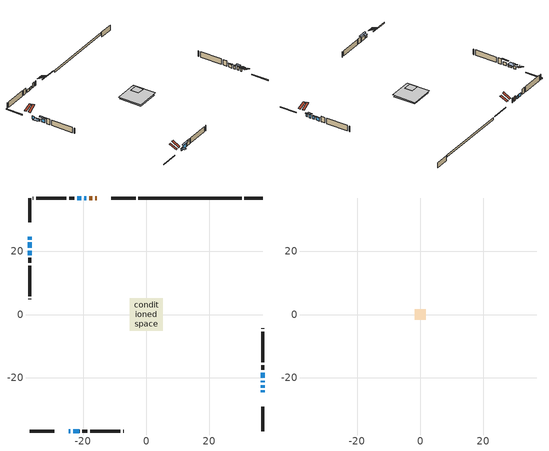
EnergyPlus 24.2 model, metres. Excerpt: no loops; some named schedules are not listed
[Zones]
conditioned space
 floor adiabatic (Floor3 construction): -4.83,-4.83 -4.83,4.83 4.83,4.83 4.83,-4.83 z0.81
 floor adiabatic (AdiabaticFloorConstruction): -5.19,-5.19 -5.19,5.19 5.19,5.19 5.19,-5.19 z0.81
 floor foundation (Slab1 construction): -1.35,-1.35 -1.35,1.35 1.35,1.35 1.35,-1.35 z-1.48
 floor foundation (Slab2 construction): -4.83,-4.83 -4.83,4.83 4.83,4.83 4.83,-4.83 z-0.11
 floor foundation (Slab3 construction): -1.8,-1.8 -1.8,1.8 1.8,1.8 1.8,-1.8 z0
 wall outside (RimJoist1 construction): -3.39,36.87 -11.08,36.87 / -36.87,-36.87 -29.18,-36.87 / -36.87,36.87 -36.87,29.18 / 36.87,-36.87 36.87,-29.18 z0.81:1.11
 wall outside (AdiabaticWallConstruction 1): -15.69,36.87 -16.2,36.87 / -17.13,36.87 -17.99,36.87 z0.81:2.84
 wall outside (AdiabaticWallConstruction): 36.87,-24.57 36.87,-24.04 z0.81:2.01; -36.87,24.57 -36.87,23.73 / -18.92,36.87 -19.64,36.87 / -20.56,36.87 -21.91,36.87 z0.81:2.03; 36.87,-23.11 36.87,-22.45 / -23.11,-36.87 -21.13,-36.87 / -36.87,20.15 -36.87,18.82 z0.81:2.36; 36.87,-21.52 36.87,-20.99 z0.81:2.16; 36.87,-20.06 36.87,-18.43 z0.81:2.18; -24.57,-36.87 -24.04,-36.87 z0.81:1.67; -36.87,22.8 -36.87,21.07 z0.81:1.47
 wall outside (Wall1 construction): -22.84,36.87 -24.35,36.87 / -20.2,-36.87 -18.69,-36.87 / -36.87,17.9 -36.87,16.39 / 36.87,-17.5 36.87,-16 z0.81:3.25
 wall outside (Wall2 construction): -25.28,36.87 -34.88,36.87 / -17.76,-36.87 -8.15,-36.87 / -36.87,15.46 -36.87,5.85 / 36.87,-15.07 36.87,-5.46 z0.81:3.25
 wall outside (Wall3 construction): -35.81,36.87 -35.94,36.87 / -7.22,-36.87 -7.09,-36.87 / -36.87,4.92 -36.87,4.79 / 36.87,-4.53 36.87,-4.4 z0.81:3.25
 wall foundation (FoundationWall1 construction): 36.87,36.87 31.08,36.87 z-1.48:0.81
 wall foundation (FoundationWall2 construction): 30.15,36.87 -2.46,36.87 z-0.11:0.8
 window (WindowConstruction 8): 36.87,-24.57 36.87,-24.04 z0.81:2
 window (WindowConstruction 4): -36.87,24.57 -36.87,23.73 z0.81:2.03
 window (WindowConstruction 5): -18.92,36.87 -19.63,36.87 z0.81:2.03
 window (WindowConstruction 6): -20.56,36.87 -21.91,36.87 z0.81:2.03
 window (WindowConstruction 7): 36.87,-23.11 36.87,-22.45 z0.81:2.36
 window (WindowConstruction): 36.87,-21.52 36.87,-20.99 z0.81:2.16
 window (WindowConstruction 1): 36.87,-20.06 36.87,-18.43 z0.81:2.18
 window (WindowConstruction 9): -24.57,-36.87 -24.04,-36.87 z0.81:1.67
 window (WindowConstruction 10): -36.87,22.8 -36.87,21.08 z0.81:1.47
 window (WindowConstruction 2): -23.11,-36.87 -21.13,-36.87 z0.81:2.36
 window (WindowConstruction 3): -36.87,20.15 -36.87,18.82 z0.81:2.36
 door (Door): -15.69,36.87 -16.2,36.87 z0.81:2.84
 door (Door 1): -17.13,36.87 -17.99,36.87 z0.81:2.84
 ceiling adiabatic (AdiabaticFloorConstruction): 5.19,-5.19 5.19,5.19 -5.19,5.19 -5.19,-5.19 z0.81
attic - vented
 floor to conditioned space (Floor1 construction Reversed): -1.72,-1.72 -1.72,1.72 1.72,1.72 1.72,-1.72 z3.25
 floor to conditioned space (Floor2 construction Reversed): -1.72,-1.72 -1.72,1.72 1.72,1.72 1.72,-1.72 z3.25
 roof outside (Roof1 construction): -12.91,36.87,3.25 -12.91,33.57,4.62 -12.01,33.57,4.62 -12.01,36.87,3.25; -27.36,-36.87,3.25 -27.36,-33.57,4.62 -28.25,-33.57,4.62 -28.25,-36.87,3.25; -36.87,27.36,3.25 -33.57,27.36,4.62 -33.57,28.25,4.62 -36.87,28.25,3.25; 36.87,-27.36,3.25 33.57,-27.36,4.62 33.57,-28.25,4.62 36.87,-28.25,3.25
 roof outside (Roof2 construction): -14.76,36.87,3.25 -14.76,33.67,5.12 -13.83,33.67,5.12 -13.83,36.87,3.25; -25.5,-36.87,3.25 -25.5,-33.67,5.12 -26.43,-33.67,5.12 -26.43,-36.87,3.25; -36.87,25.5,3.25 -33.67,25.5,5.12 -33.67,26.43,5.12 -36.87,26.43,3.25; 36.87,-25.5,3.25 33.67,-25.5,5.12 33.67,-26.43,5.12 36.87,-26.43,3.25
shading: 36.87,-23.74 36.87,-24.87 37.17,-24.87 37.17,-23.74 z2.3; 36.87,-21.84 36.87,-23.72 37.48,-23.72 37.48,-21.84 z2.97; 36.87,-20.84 36.87,-21.67 37.17,-21.67 37.17,-20.84 z2.31; 36.87,-18.28 36.87,-20.21 37.17,-20.21 37.17,-18.28 z2.33; -23.74,-36.87 -24.87,-36.87 -24.87,-38.7 -23.74,-38.7 z1.97; -36.87,20.78 -36.87,23.1 -38.7,23.1 -38.7,20.78 z1.77; -20.22,-36.87 -24.02,-36.87 -24.02,-37.48 -20.22,-37.48 z3.27; -36.87,17.91 -36.87,21.06 -37.48,21.06 -37.48,17.91 z3.27
[Building]
Building 1: Terrain=Suburbs
[Site:Location]
Windsor AP_ON: Latitude {deg}=42.28; Longitude {deg}=-82.96; Time Zone {hr}=-5; Elevation {m}=190; Keep Site Location Information=Yes
[Site:GroundTemperature:Shallow]
6.34957, 4.46684, 4.31606, 5.20952, 8.79623, 12.3662, 15.4612, 17.4219, 17.5884, 15.9938, 12.9777, 9.51722
[Site:WaterMainsTemperature]
Calculation Method=Schedule; Temperature Schedule=mains temperature schedule
[Material] Roughness=Rough; Thermal Absorptance=0.9
Name | Thickness {m} | Conductivity {W/m-K} | Density {kg/m3} | Specific Heat {J/kg-K} | Solar Absorptance | Visible Absorptance
asphalt or fiberglass shingles | 0.00635 | 0.162714 | 1121.4 | 1465.45 | 0.4 | 0.4
ceiling loosefill ins | 0.0846667 | 0.0480833 | 16.02 | 1046.75 | 0.7 | 0.7
ceiling stud and cavity | 0.1397 | 0.0783965 | 65.682 | 1177.47 | 0.7 | 0.7
ceiling stud and cavity 1 | 0.1397 | 0.135157 | 65.682 | 1177.47 | 0.7 | 0.7
concrete 4.0 in. | 0.1016 | 1.803125 | 2242.8 | 837.4 | 0.7 | 0.7
concrete 8.0 in. | 0.2032 | 1.803125 | 2242.8 | 837.4 | 0.7 | 0.7
door material | 0.04445 | 0.327969 | 512.64 | 1214.23 | 0.7 | 0.7
door material 1 | 0.04445 | 0.188738 | 512.64 | 1214.23 | 0.7 | 0.7
exterior vertical ins | 0.0102598 | 0.029427 | 32.04 | 1214.23 | 0.7 | 0.7
floor covering | 0.0127 | 9.015625 | 54.468 | 1339.84 | 0.6 | 0.6
floor covering 1 | 0.0127 | 0.0433444 | 54.468 | 1339.84 | 0.6 | 0.6
floor rigid ins; wall rigid ins | 0.512978 | 0.029427 | 32.04 | 1214.23 | 0.7 | 0.7
floor stud and cavity | 0.0889 | 0.223198 | 50.32683 | 1063.81 | 0.7 | 0.7
floor stud and cavity 1 | 0.1397 | 1.75129 | 37.0049 | 1207.88 | 0.7 | 0.7
furniture material conditioned space 1 | 0.1524 | 0.115458 | 640.8 | 1214.23 | 0.6 | 0.6
gypsum board | 0.0127 | 0.160291 | 801 | 837.4 | 0.6 | 0.6
gypsum board 1 | 0.0127 | 0.160291 | 801 | 837.4 | 0.7 | 0.7
osb sheathing 0.5 in. | 0.0127 | 0.115458 | 512.64 | 1214.23 | 0.7 | 0.7
osb sheathing 0.75 in. | 0.01905 | 0.115458 | 512.64 | 1214.23 | 0.7 | 0.7
rim joist stud and cavity | 0.0508 | 0.126838 | 50.32683 | 1063.81 | 0.6 | 0.6
wall stud and cavity | 0.1397 | 0.0856786 | 139.0536 | 1170.24 | 0.7 | 0.7
wall stud and cavity 1 | 0.1397 | 0.0762135 | 139.0536 | 1170.24 | 0.7 | 0.7
wall stud and cavity 2 | 0.1397 | 0.106495 | 139.0536 | 1170.24 | 0.7 | 0.7
wall stud and cavity 3 | 0.0889 | 0.380278 | 52.3479 | 1209.89 | 0.7 | 0.7
wall stud and cavity 4 | 0.0889 | 0.391764 | 83.0341 | 1211.67 | 0.7 | 0.7
wood siding | 0.0254 | 0.102417 | 544.68 | 1172.36 | 0.4 | 0.4
wood siding 1; wood siding 2; wood siding 3 | 0.0254 | 0.102417 | 544.68 | 1172.36 | 0.7 | 0.7
[WindowMaterial:SimpleGlazingSystem]
Name | U-Factor {W/m2-K} | Solar Heat Gain Coefficient
WindowMaterial | 2.5534 | 0.45
WindowMaterial 1 | 2.342175 | 0.56
WindowMaterial 2 | 2.39157 | 0.49
WindowMaterial 3 | 2.401794 | 0.48
WindowMaterial 4 | 2.36148 | 0.54
WindowMaterial 5 | 3.11495 | 0.38
WindowMaterial 6 | 3.10757 | 0.48
WindowMaterial 7 | 3.07975 | 0.52
[Construction]
AdiabaticFloorConstruction: floor stud and cavity 1, floor rigid ins, osb sheathing 0.75 in., floor covering 1
AdiabaticWallConstruction: wood siding 2, wall rigid ins, wall stud and cavity 3, gypsum board
AdiabaticWallConstruction 1: wood siding 3, wall rigid ins, wall stud and cavity 3, gypsum board
Door: door material
Door 1: door material 1
Floor1 construction Reversed: gypsum board, ceiling stud and cavity
Floor2 construction Reversed: gypsum board, ceiling stud and cavity 1, ceiling loosefill ins
Floor3 construction: floor stud and cavity, floor covering
FoundationWall1 construction: concrete 8.0 in.
FoundationWall2 construction: concrete 8.0 in., gypsum board 1
furniture construction conditioned space 1: furniture material conditioned space 1
PartitionWallConstruction: gypsum board, wall stud and cavity 4, gypsum board
RimJoist1 construction: wood siding 1, rim joist stud and cavity
Roof1 construction; Roof2 construction: asphalt or fiberglass shingles
Slab1 construction; Slab2 construction; Slab3 construction: concrete 4.0 in.
Wall1 construction: wood siding, osb sheathing 0.5 in., wall stud and cavity, gypsum board
Wall2 construction: wood siding, osb sheathing 0.5 in., wall stud and cavity 1, gypsum board
Wall3 construction: wood siding, osb sheathing 0.5 in., wall stud and cavity 2, gypsum board
WindowConstruction: WindowMaterial
WindowConstruction 1: WindowMaterial 1
WindowConstruction 10: WindowMaterial 7
WindowConstruction 2; WindowConstruction 3; WindowConstruction 4; WindowConstruction 7: WindowMaterial 2
WindowConstruction 5: WindowMaterial 3
WindowConstruction 6: WindowMaterial 4
WindowConstruction 8: WindowMaterial 5
WindowConstruction 9: WindowMaterial 6
[Zone] Multiplier=1; Part of Total Floor Area=Yes
Name | Volume {m3}
attic - vented | 8.57256
conditioned space | 332
[Space]
Name | Zone | Volume {m3}
attic - vented 1 | attic - vented | 8.57256
conditioned space 1 | conditioned space | 332
[ZoneInfiltration:EffectiveLeakageArea]
infil attic - vented 1: Zone or Space=attic - vented 1; Schedule=Always On Discrete; Effective Air Leakage Area {cm2}=1051.11; Stack Coefficient=0.000129887; Wind Coefficient=7.70023e-06
[ZoneMixing]
whole house fan mix: Zone or Space=attic - vented; Schedule=Always On Continuous; Design Flow Rate Calculation Method=Flow/Zone; Design Flow Rate {m3/s}=0; Source Zone or Space=conditioned space
[SurfaceProperty:ExposedFoundationPerimeter] Exposed Perimeter Calculation Method=TotalExposedPerimeter
Name | Total Exposed Perimeter {m}
Slab1 | 5.79099
Slab2 | 32.614
Slab3 | 8.23
[InternalMass] Zone or ZoneList=conditioned space; Space or SpaceList=conditioned space 1
Name | Construction | Surface Area {m2}
furniture mass conditioned space 1 | furniture construction conditioned space 1 | 125.92
partition wall mass | PartitionWallConstruction | 221.43
[Lights]
interior lighting: Zone or ZoneList or Space or SpaceList=conditioned space 1; Schedule=interior lighting schedule; Design Level Calculation Method=LightingLevel; Lighting Level {W}=343.2; Return Air Fraction=0; Fraction Radiant=0.6; Fraction Visible=0.2; Fraction Replaceable=1
[People]
occupants: Zone or ZoneList or Space or SpaceList=conditioned space 1; Number of People Schedule=occupants schedule; Number of People Calculation Method=People; Number of People=3; Fraction Radiant=0.314171; Sensible Heat Fraction=0.56303; Activity Level Schedule=occupants activity schedule; Carbon Dioxide Generation Rate {m3/s-W}=0; Enable ASHRAE 55 Comfort Warnings=No; Mean Radiant Temperature Calculation Type=EnclosureAveraged
[ElectricEquipment] Zone or ZoneList or Space or SpaceList=conditioned space 1; Design Level Calculation Method=EquipmentLevel
Name | Schedule | Design Level {W} | Fraction Latent | Fraction Radiant | Fraction Lost
clothes dryer | clothes dryer schedule | 140.772 | 0.015 | 0.081 | 0.85
clothes washer | clothes washer schedule | 32.1985 | 0.03 | 0.162 | 0.7
cooking range | cooking range schedule | 215.147 | 0.08 | 0.432 | 0.2
dishwasher | dishwasher schedule | 66.8632 | 0.3 | 0.18 | 0.4
fridge | fridge schedule | 72.9452 | 0 | 0.6 | 0
mech vent bath fan 0 | mech vent bath fan 0 schedule | 25.1 | 0 | 0 | 1
mech vent house fan | mech vent house fan schedule | 0 | 0 | 0 | 1
mech vent house fan cfis | mech vent house fan cfis schedule | 0 | 0 | 0 | 0
misc plug loads | misc plug loads schedule | 494.7 | 0.045 | 0.513 | 0.1
whole house fan | Always On Discrete | 0 | 0 | 0 | 1
[OtherEquipment] Zone or ZoneList or Space or SpaceList=conditioned space 1; Design Level Calculation Method=EquipmentLevel
Name | Fuel Type | Schedule | Design Level {W} | Fraction Latent | Fraction Radiant | Fraction Lost
clothes dryer 1 | Electricity | clothes dryer schedule | 0 | 0.015 | 0.081 | 0.85
cooking range 1 | Electricity | cooking range schedule | 0 | 0.08 | 0.432 | 0.2
general water use latent | None | general water use schedule | 62.594 | 1 | 0 | 0
general water use sensible | None | general water use schedule | -61.6891 | 0 | 0.6 | 0
mech vent house fan latent load | None | Always On Discrete | 0 | 1 | 0 | 0
mech vent house fan sensible load | None | Always On Discrete | 0 | 0 | 0 | 0
water heater energy adjustment1 | NaturalGas | Always On Discrete | 0.01 | 0 | 0 | 1
[ZoneInfiltration:DesignFlowRate] Zone or ZoneList or Space or SpaceList=conditioned space 1; Schedule=Always On Discrete; Design Flow Rate Calculation Method=Flow/Zone; Design Flow Rate {m3/s}=0
infil flow; natural vent flow; whole house fan flow
[Foundation:Kiva] Initial Indoor Air Temperature {C}=18; Wall Depth Below Slab {m}=0.2032
Name | Wall Height Above Grade {m} | Custom Block Material Name 1 | Custom Block Depth 1 {m} | Custom Block X Position 1 {m} | Custom Block Z Position 1 {m}
Foundation Kiva 1 | 0.810006
Foundation Kiva 2 | 0.800009 | exterior vertical ins | 0.910011 | 0.2159 | 0
Foundation Kiva 3 | 0.1016
[Foundation:Kiva:Settings]
Soil Conductivity {W/m-K}=0.849921; Soil Density {kg/m3}=1842.3; Soil Specific Heat {J/kg-K}=418.7; Ground Solar Absorptivity=0.9; Ground Thermal Absorptivity=0.9; Ground Surface Roughness {m}=0.03; Far-Field Width {m}=40; Deep-Ground Boundary Condition=ZeroFlux; Deep-Ground Depth {m}=40; Minimum Cell Dimension {m}=0.2; Maximum Cell Growth Coefficient=3; Simulation Timestep=Timestep
[Exterior:Lights]
exterior lighting: Schedule=exterior lighting schedule; Design Level {W}=75.6
[Schedule:Constant]
Name | Hourly Value
Always On Continuous; mech vent house fan schedule; mech vent house fan cfis schedule; Always On Discrete | 1
occupants activity schedule | 117.228
fridge schedule | 0
[Schedule:Week:Daily]
interior lighting schedule Week Rule - Jan1-Jan27: interior lighting schedule day, interior lighting schedule day, interior lighting schedule day, interior lighting schedule day, interior lighting schedule day, interior lighting schedule day, interior lighting schedule day, interior lighting schedule default day, interior lighting schedule default day, interior lighting schedule default day, interior lighting schedule default day, interior lighting schedule default day
interior lighting schedule Week Rule - Jan28-Feb3: interior lighting schedule day, interior lighting schedule day, interior lighting schedule day, interior lighting schedule day, interior lighting schedule day 1, interior lighting schedule day 1, interior lighting schedule day 1, interior lighting schedule default day, interior lighting schedule default day, interior lighting schedule default day, interior lighting schedule default day, interior lighting schedule default day
interior lighting schedule Week Rule - Feb4-Feb24: interior lighting schedule day 1, interior lighting schedule day 1, interior lighting schedule day 1, interior lighting schedule day 1, interior lighting schedule day 1, interior lighting schedule day 1, interior lighting schedule day 1, interior lighting schedule default day, interior lighting schedule default day, interior lighting schedule default day, interior lighting schedule default day, interior lighting schedule default day
interior lighting schedule Week Rule - Feb25-Mar3: interior lighting schedule day 1, interior lighting schedule day 1, interior lighting schedule day 1, interior lighting schedule day 1, interior lighting schedule day 2, interior lighting schedule day 2, interior lighting schedule day 2, interior lighting schedule default day, interior lighting schedule default day, interior lighting schedule default day, interior lighting schedule default day, interior lighting schedule default day
interior lighting schedule Week Rule - Mar4-Mar31: interior lighting schedule day 2, interior lighting schedule day 2, interior lighting schedule day 2, interior lighting schedule day 2, interior lighting schedule day 2, interior lighting schedule day 2, interior lighting schedule day 2, interior lighting schedule default day, interior lighting schedule default day, interior lighting schedule default day, interior lighting schedule default day, interior lighting schedule default day
interior lighting schedule Week Rule - Apr1-Apr28: interior lighting schedule day 3, interior lighting schedule day 3, interior lighting schedule day 3, interior lighting schedule day 3, interior lighting schedule day 3, interior lighting schedule day 3, interior lighting schedule day 3, interior lighting schedule default day, interior lighting schedule default day, interior lighting schedule default day, interior lighting schedule default day, interior lighting schedule default day
interior lighting schedule Week Rule - Apr29-May5: interior lighting schedule day 3, interior lighting schedule day 3, interior lighting schedule day 4, interior lighting schedule day 4, interior lighting schedule day 4, interior lighting schedule day 4, interior lighting schedule day 4, interior lighting schedule default day, interior lighting schedule default day, interior lighting schedule default day, interior lighting schedule default day, interior lighting schedule default day
interior lighting schedule Week Rule - May6-May26: interior lighting schedule day 4, interior lighting schedule day 4, interior lighting schedule day 4, interior lighting schedule day 4, interior lighting schedule day 4, interior lighting schedule day 4, interior lighting schedule day 4, interior lighting schedule default day, interior lighting schedule default day, interior lighting schedule default day, interior lighting schedule default day, interior lighting schedule default day
interior lighting schedule Week Rule - May27-Jun2: interior lighting schedule day 4, interior lighting schedule day 4, interior lighting schedule day 4, interior lighting schedule day 4, interior lighting schedule day 4, interior lighting schedule day 5, interior lighting schedule day 5, interior lighting schedule default day, interior lighting schedule default day, interior lighting schedule default day, interior lighting schedule default day, interior lighting schedule default day
interior lighting schedule Week Rule - Jun3-Jun30: interior lighting schedule day 5, interior lighting schedule day 5, interior lighting schedule day 5, interior lighting schedule day 5, interior lighting schedule day 5, interior lighting schedule day 5, interior lighting schedule day 5, interior lighting schedule default day, interior lighting schedule default day, interior lighting schedule default day, interior lighting schedule default day, interior lighting schedule default day
interior lighting schedule Week Rule - Jul1-Jul28: interior lighting schedule day 6, interior lighting schedule day 6, interior lighting schedule day 6, interior lighting schedule day 6, interior lighting schedule day 6, interior lighting schedule day 6, interior lighting schedule day 6, interior lighting schedule default day, interior lighting schedule default day, interior lighting schedule default day, interior lighting schedule default day, interior lighting schedule default day
interior lighting schedule Week Rule - Jul29-Aug4: interior lighting schedule day 6, interior lighting schedule day 6, interior lighting schedule day 6, interior lighting schedule day 7, interior lighting schedule day 7, interior lighting schedule day 7, interior lighting schedule day 7, interior lighting schedule default day, interior lighting schedule default day, interior lighting schedule default day, interior lighting schedule default day, interior lighting schedule default day
interior lighting schedule Week Rule - Aug5-Aug25: interior lighting schedule day 7, interior lighting schedule day 7, interior lighting schedule day 7, interior lighting schedule day 7, interior lighting schedule day 7, interior lighting schedule day 7, interior lighting schedule day 7, interior lighting schedule default day, interior lighting schedule default day, interior lighting schedule default day, interior lighting schedule default day, interior lighting schedule default day
interior lighting schedule Week Rule - Aug26-Sep1: interior lighting schedule day 7, interior lighting schedule day 7, interior lighting schedule day 7, interior lighting schedule day 7, interior lighting schedule day 7, interior lighting schedule day 7, interior lighting schedule day 8, interior lighting schedule default day, interior lighting schedule default day, interior lighting schedule default day, interior lighting schedule default day, interior lighting schedule default day
interior lighting schedule Week Rule - Sep2-Sep29: interior lighting schedule day 8, interior lighting schedule day 8, interior lighting schedule day 8, interior lighting schedule day 8, interior lighting schedule day 8, interior lighting schedule day 8, interior lighting schedule day 8, interior lighting schedule default day, interior lighting schedule default day, interior lighting schedule default day, interior lighting schedule default day, interior lighting schedule default day
interior lighting schedule Week Rule - Sep30-Oct6: interior lighting schedule day 8, interior lighting schedule day 9, interior lighting schedule day 9, interior lighting schedule day 9, interior lighting schedule day 9, interior lighting schedule day 9, interior lighting schedule day 9, interior lighting schedule default day, interior lighting schedule default day, interior lighting schedule default day, interior lighting schedule default day, interior lighting schedule default day
interior lighting schedule Week Rule - Oct7-Oct27: interior lighting schedule day 9, interior lighting schedule day 9, interior lighting schedule day 9, interior lighting schedule day 9, interior lighting schedule day 9, interior lighting schedule day 9, interior lighting schedule day 9, interior lighting schedule default day, interior lighting schedule default day, interior lighting schedule default day, interior lighting schedule default day, interior lighting schedule default day
interior lighting schedule Week Rule - Oct28-Nov3: interior lighting schedule day 9, interior lighting schedule day 9, interior lighting schedule day 9, interior lighting schedule day 9, interior lighting schedule day 10, interior lighting schedule day 10, interior lighting schedule day 10, interior lighting schedule default day, interior lighting schedule default day, interior lighting schedule default day, interior lighting schedule default day, interior lighting schedule default day
interior lighting schedule Week Rule - Nov4-Nov24: interior lighting schedule day 10, interior lighting schedule day 10, interior lighting schedule day 10, interior lighting schedule day 10, interior lighting schedule day 10, interior lighting schedule day 10, interior lighting schedule day 10, interior lighting schedule default day, interior lighting schedule default day, interior lighting schedule default day, interior lighting schedule default day, interior lighting schedule default day
interior lighting schedule Week Rule - Nov25-Dec1: interior lighting schedule day 10, interior lighting schedule day 10, interior lighting schedule day 10, interior lighting schedule day 10, interior lighting schedule day 10, interior lighting schedule day 10, interior lighting schedule day 11, interior lighting schedule default day, interior lighting schedule default day, interior lighting schedule default day, interior lighting schedule default day, interior lighting schedule default day
interior lighting schedule Week Rule - Dec2-Dec31: interior lighting schedule day 11, interior lighting schedule day 11, interior lighting schedule day 11, interior lighting schedule day 11, interior lighting schedule day 11, interior lighting schedule day 11, interior lighting schedule day 11, interior lighting schedule default day, interior lighting schedule default day, interior lighting schedule default day, interior lighting schedule default day, interior lighting schedule default day
occupants schedule Week Rule - Jan1-Dec31: occupants schedule day, occupants schedule day, occupants schedule day, occupants schedule day, occupants schedule day, occupants schedule day, occupants schedule day, occupants schedule default day, occupants schedule default day, occupants schedule default day, occupants schedule default day, occupants schedule default day
clothes dryer schedule Week Rule - Jan1-Dec31: clothes dryer schedule day, clothes dryer schedule day, clothes dryer schedule day, clothes dryer schedule day, clothes dryer schedule day, clothes dryer schedule day, clothes dryer schedule day, clothes dryer schedule default day, clothes dryer schedule default day, clothes dryer schedule default day, clothes dryer schedule default day, clothes dryer schedule default day
clothes washer schedule Week Rule - Jan1-Dec31: clothes washer schedule day, clothes washer schedule day, clothes washer schedule day, clothes washer schedule day, clothes washer schedule day, clothes washer schedule day, clothes washer schedule day, clothes washer schedule default day, clothes washer schedule default day, clothes washer schedule default day, clothes washer schedule default day, clothes washer schedule default day
cooking range schedule Week Rule - Jan1-Dec31: cooking range schedule day, cooking range schedule day, cooking range schedule day, cooking range schedule day, cooking range schedule day, cooking range schedule day, cooking range schedule day, cooking range schedule default day, cooking range schedule default day, cooking range schedule default day, cooking range schedule default day, cooking range schedule default day
dishwasher schedule Week Rule - Jan1-Dec31: dishwasher schedule day, dishwasher schedule day, dishwasher schedule day, dishwasher schedule day, dishwasher schedule day, dishwasher schedule day, dishwasher schedule day, dishwasher schedule default day, dishwasher schedule default day, dishwasher schedule default day, dishwasher schedule default day, dishwasher schedule default day
mech vent bath fan 0 schedule Week Rule - Jan1-Dec31: mech vent bath fan 0 schedule day, mech vent bath fan 0 schedule day, mech vent bath fan 0 schedule day, mech vent bath fan 0 schedule day, mech vent bath fan 0 schedule day, mech vent bath fan 0 schedule day, mech vent bath fan 0 schedule day, mech vent bath fan 0 schedule default day, mech vent bath fan 0 schedule default day, mech vent bath fan 0 schedule default day, mech vent bath fan 0 schedule default day, mech vent bath fan 0 schedule default day
misc plug loads schedule Week Rule - Jan1-Dec31: misc plug loads schedule day, misc plug loads schedule day, misc plug loads schedule day, misc plug loads schedule day, misc plug loads schedule day, misc plug loads schedule day, misc plug loads schedule day, misc plug loads schedule default day, misc plug loads schedule default day, misc plug loads schedule default day, misc plug loads schedule default day, misc plug loads schedule default day
general water use schedule Week Rule - Jan1-Dec31: general water use schedule day, general water use schedule day, general water use schedule day, general water use schedule day, general water use schedule day, general water use schedule day, general water use schedule day, general water use schedule default day, general water use schedule default day, general water use schedule default day, general water use schedule default day, general water use schedule default day
exterior lighting schedule Week Rule - Jan1-Jan27: exterior lighting schedule day, exterior lighting schedule day, exterior lighting schedule day, exterior lighting schedule day, exterior lighting schedule day, exterior lighting schedule day, exterior lighting schedule day, exterior lighting schedule default day, exterior lighting schedule default day, exterior lighting schedule default day, exterior lighting schedule default day, exterior lighting schedule default day
exterior lighting schedule Week Rule - Jan28-Feb3: exterior lighting schedule day, exterior lighting schedule day, exterior lighting schedule day, exterior lighting schedule day, exterior lighting schedule day 1, exterior lighting schedule day 1, exterior lighting schedule day 1, exterior lighting schedule default day, exterior lighting schedule default day, exterior lighting schedule default day, exterior lighting schedule default day, exterior lighting schedule default day
exterior lighting schedule Week Rule - Feb4-Feb24: exterior lighting schedule day 1, exterior lighting schedule day 1, exterior lighting schedule day 1, exterior lighting schedule day 1, exterior lighting schedule day 1, exterior lighting schedule day 1, exterior lighting schedule day 1, exterior lighting schedule default day, exterior lighting schedule default day, exterior lighting schedule default day, exterior lighting schedule default day, exterior lighting schedule default day
exterior lighting schedule Week Rule - Feb25-Mar3: exterior lighting schedule day 1, exterior lighting schedule day 1, exterior lighting schedule day 1, exterior lighting schedule day 1, exterior lighting schedule day 2, exterior lighting schedule day 2, exterior lighting schedule day 2, exterior lighting schedule default day, exterior lighting schedule default day, exterior lighting schedule default day, exterior lighting schedule default day, exterior lighting schedule default day
exterior lighting schedule Week Rule - Mar4-Mar31: exterior lighting schedule day 2, exterior lighting schedule day 2, exterior lighting schedule day 2, exterior lighting schedule day 2, exterior lighting schedule day 2, exterior lighting schedule day 2, exterior lighting schedule day 2, exterior lighting schedule default day, exterior lighting schedule default day, exterior lighting schedule default day, exterior lighting schedule default day, exterior lighting schedule default day
exterior lighting schedule Week Rule - Apr1-Apr28: exterior lighting schedule day 3, exterior lighting schedule day 3, exterior lighting schedule day 3, exterior lighting schedule day 3, exterior lighting schedule day 3, exterior lighting schedule day 3, exterior lighting schedule day 3, exterior lighting schedule default day, exterior lighting schedule default day, exterior lighting schedule default day, exterior lighting schedule default day, exterior lighting schedule default day
exterior lighting schedule Week Rule - Apr29-May5: exterior lighting schedule day 3, exterior lighting schedule day 3, exterior lighting schedule day 4, exterior lighting schedule day 4, exterior lighting schedule day 4, exterior lighting schedule day 4, exterior lighting schedule day 4, exterior lighting schedule default day, exterior lighting schedule default day, exterior lighting schedule default day, exterior lighting schedule default day, exterior lighting schedule default day
exterior lighting schedule Week Rule - May6-May26: exterior lighting schedule day 4, exterior lighting schedule day 4, exterior lighting schedule day 4, exterior lighting schedule day 4, exterior lighting schedule day 4, exterior lighting schedule day 4, exterior lighting schedule day 4, exterior lighting schedule default day, exterior lighting schedule default day, exterior lighting schedule default day, exterior lighting schedule default day, exterior lighting schedule default day
exterior lighting schedule Week Rule - May27-Jun2: exterior lighting schedule day 4, exterior lighting schedule day 4, exterior lighting schedule day 4, exterior lighting schedule day 4, exterior lighting schedule day 4, exterior lighting schedule day 5, exterior lighting schedule day 5, exterior lighting schedule default day, exterior lighting schedule default day, exterior lighting schedule default day, exterior lighting schedule default day, exterior lighting schedule default day
exterior lighting schedule Week Rule - Jun3-Jun30: exterior lighting schedule day 5, exterior lighting schedule day 5, exterior lighting schedule day 5, exterior lighting schedule day 5, exterior lighting schedule day 5, exterior lighting schedule day 5, exterior lighting schedule day 5, exterior lighting schedule default day, exterior lighting schedule default day, exterior lighting schedule default day, exterior lighting schedule default day, exterior lighting schedule default day
exterior lighting schedule Week Rule - Jul1-Jul28: exterior lighting schedule day 6, exterior lighting schedule day 6, exterior lighting schedule day 6, exterior lighting schedule day 6, exterior lighting schedule day 6, exterior lighting schedule day 6, exterior lighting schedule day 6, exterior lighting schedule default day, exterior lighting schedule default day, exterior lighting schedule default day, exterior lighting schedule default day, exterior lighting schedule default day
exterior lighting schedule Week Rule - Jul29-Aug4: exterior lighting schedule day 6, exterior lighting schedule day 6, exterior lighting schedule day 6, exterior lighting schedule day 7, exterior lighting schedule day 7, exterior lighting schedule day 7, exterior lighting schedule day 7, exterior lighting schedule default day, exterior lighting schedule default day, exterior lighting schedule default day, exterior lighting schedule default day, exterior lighting schedule default day
exterior lighting schedule Week Rule - Aug5-Aug25: exterior lighting schedule day 7, exterior lighting schedule day 7, exterior lighting schedule day 7, exterior lighting schedule day 7, exterior lighting schedule day 7, exterior lighting schedule day 7, exterior lighting schedule day 7, exterior lighting schedule default day, exterior lighting schedule default day, exterior lighting schedule default day, exterior lighting schedule default day, exterior lighting schedule default day
exterior lighting schedule Week Rule - Aug26-Sep1: exterior lighting schedule day 7, exterior lighting schedule day 7, exterior lighting schedule day 7, exterior lighting schedule day 7, exterior lighting schedule day 7, exterior lighting schedule day 7, exterior lighting schedule day 8, exterior lighting schedule default day, exterior lighting schedule default day, exterior lighting schedule default day, exterior lighting schedule default day, exterior lighting schedule default day
exterior lighting schedule Week Rule - Sep2-Sep29: exterior lighting schedule day 8, exterior lighting schedule day 8, exterior lighting schedule day 8, exterior lighting schedule day 8, exterior lighting schedule day 8, exterior lighting schedule day 8, exterior lighting schedule day 8, exterior lighting schedule default day, exterior lighting schedule default day, exterior lighting schedule default day, exterior lighting schedule default day, exterior lighting schedule default day
exterior lighting schedule Week Rule - Sep30-Oct6: exterior lighting schedule day 8, exterior lighting schedule day 9, exterior lighting schedule day 9, exterior lighting schedule day 9, exterior lighting schedule day 9, exterior lighting schedule day 9, exterior lighting schedule day 9, exterior lighting schedule default day, exterior lighting schedule default day, exterior lighting schedule default day, exterior lighting schedule default day, exterior lighting schedule default day
exterior lighting schedule Week Rule - Oct7-Oct27: exterior lighting schedule day 9, exterior lighting schedule day 9, exterior lighting schedule day 9, exterior lighting schedule day 9, exterior lighting schedule day 9, exterior lighting schedule day 9, exterior lighting schedule day 9, exterior lighting schedule default day, exterior lighting schedule default day, exterior lighting schedule default day, exterior lighting schedule default day, exterior lighting schedule default day
exterior lighting schedule Week Rule - Oct28-Nov3: exterior lighting schedule day 9, exterior lighting schedule day 9, exterior lighting schedule day 9, exterior lighting schedule day 9, exterior lighting schedule day 10, exterior lighting schedule day 10, exterior lighting schedule day 10, exterior lighting schedule default day, exterior lighting schedule default day, exterior lighting schedule default day, exterior lighting schedule default day, exterior lighting schedule default day
[Schedule:Year]
interior lighting schedule: interior lighting schedule Week Rule - Jan1-Jan27, 1, 1, 1, 27, interior lighting schedule Week Rule - Jan28-Feb3, 1, 28, 2, 3, interior lighting schedule Week Rule - Feb4-Feb24, 2, 4, 2, 24, interior lighting schedule Week Rule - Feb25-Mar3, 2, 25, 3, 3, interior lighting schedule Week Rule - Mar4-Mar31, 3, 4, 3, 31, interior lighting schedule Week Rule - Apr1-Apr28, 4, 1, 4, 28, interior lighting schedule Week Rule - Apr29-May5, 4, 29, 5, 5, interior lighting schedule Week Rule - May6-May26, 5, 6, 5, 26, interior lighting schedule Week Rule - May27-Jun2, 5, 27, 6, 2, interior lighting schedule Week Rule - Jun3-Jun30, 6, 3, 6, 30, interior lighting schedule Week Rule - Jul1-Jul28, 7, 1, 7, 28, interior lighting schedule Week Rule - Jul29-Aug4, 7, 29, 8, 4, interior lighting schedule Week Rule - Aug5-Aug25, 8, 5, 8, 25, interior lighting schedule Week Rule - Aug26-Sep1, 8, 26, 9, 1, interior lighting schedule Week Rule - Sep2-Sep29, 9, 2, 9, 29, interior lighting schedule Week Rule - Sep30-Oct6, 9, 30, 10, 6, interior lighting schedule Week Rule - Oct7-Oct27, 10, 7, 10, 27, interior lighting schedule Week Rule - Oct28-Nov3, 10, 28, 11, 3, interior lighting schedule Week Rule - Nov4-Nov24, 11, 4, 11, 24, interior lighting schedule Week Rule - Nov25-Dec1, 11, 25, 12, 1, interior lighting schedule Week Rule - Dec2-Dec31, 12, 2, 12, 31
occupants schedule: occupants schedule Week Rule - Jan1-Dec31, 1, 1, 12, 31
clothes dryer schedule: clothes dryer schedule Week Rule - Jan1-Dec31, 1, 1, 12, 31
clothes washer schedule: clothes washer schedule Week Rule - Jan1-Dec31, 1, 1, 12, 31
cooking range schedule: cooking range schedule Week Rule - Jan1-Dec31, 1, 1, 12, 31
dishwasher schedule: dishwasher schedule Week Rule - Jan1-Dec31, 1, 1, 12, 31
mech vent bath fan 0 schedule: mech vent bath fan 0 schedule Week Rule - Jan1-Dec31, 1, 1, 12, 31
misc plug loads schedule: misc plug loads schedule Week Rule - Jan1-Dec31, 1, 1, 12, 31
general water use schedule: general water use schedule Week Rule - Jan1-Dec31, 1, 1, 12, 31
exterior lighting schedule: exterior lighting schedule Week Rule - Jan1-Jan27, 1, 1, 1, 27, exterior lighting schedule Week Rule - Jan28-Feb3, 1, 28, 2, 3, exterior lighting schedule Week Rule - Feb4-Feb24, 2, 4, 2, 24, exterior lighting schedule Week Rule - Feb25-Mar3, 2, 25, 3, 3, exterior lighting schedule Week Rule - Mar4-Mar31, 3, 4, 3, 31, exterior lighting schedule Week Rule - Apr1-Apr28, 4, 1, 4, 28, exterior lighting schedule Week Rule - Apr29-May5, 4, 29, 5, 5, exterior lighting schedule Week Rule - May6-May26, 5, 6, 5, 26, exterior lighting schedule Week Rule - May27-Jun2, 5, 27, 6, 2, exterior lighting schedule Week Rule - Jun3-Jun30, 6, 3, 6, 30, exterior lighting schedule Week Rule - Jul1-Jul28, 7, 1, 7, 28, exterior lighting schedule Week Rule - Jul29-Aug4, 7, 29, 8, 4, exterior lighting schedule Week Rule - Aug5-Aug25, 8, 5, 8, 25, exterior lighting schedule Week Rule - Aug26-Sep1, 8, 26, 9, 1, exterior lighting schedule Week Rule - Sep2-Sep29, 9, 2, 9, 29, exterior lighting schedule Week Rule - Sep30-Oct6, 9, 30, 10, 6, exterior lighting schedule Week Rule - Oct7-Oct27, 10, 7, 10, 27, exterior lighting schedule Week Rule - Oct28-Nov3, 10, 28, 11, 3, exterior lighting schedule Week Rule - Nov4-Nov24, 11, 4, 11, 24, exterior lighting schedule Week Rule - Nov25-Dec1, 11, 25, 12, 1, exterior lighting schedule Week Rule - Dec2-Dec31, 12, 2, 12, 31
[Schedule:Compact]
mains temperature schedule: Through: 01/01, For: AllDays, Until: 24:00, 9.71556, Through: 01/02, For: AllDays, Until: 24:00, 9.65056, Through: 01/03, For: AllDays, Until: 24:00, 9.58667, Through: 01/04, For: AllDays, Until: 24:00, 9.52389, Through: 01/05, For: AllDays, Until: 24:00, 9.46278, Through: 01/06, For: AllDays, Until: 24:00, 9.40278, Through: 01/07, For: AllDays, Until: 24:00, 9.34444, Through: 01/08, For: AllDays, Until: 24:00, 9.28778, Through: 01/09, For: AllDays, Until: 24:00, 9.23222, Through: 01/10, For: AllDays, Until: 24:00, 9.17778, Through: 01/11, For: AllDays, Until: 24:00, 9.125, Through: 01/12, For: AllDays, Until: 24:00, 9.07389, Through: 01/13, For: AllDays, Until: 24:00, 9.02444, Through: 01/14, For: AllDays, Until: 24:00, 8.97611, Through: 01/15, For: AllDays, Until: 24:00, 8.92944, Through: 01/16, For: AllDays, Until: 24:00, 8.88444, Through: 01/17, For: AllDays, Until: 24:00, 8.84056, Through: 01/18, For: AllDays, Until: 24:00, 8.79889, Through: 01/19, For: AllDays, Until: 24:00, 8.75833, Through: 01/20, For: AllDays, Until: 24:00, 8.71944, Through: 01/21, For: AllDays, Until: 24:00, 8.68222, Through: 01/22, For: AllDays, Until: 24:00, 8.64667, Through: 01/23, For: AllDays, Until: 24:00, 8.61222, Through: 01/24, For: AllDays, Until: 24:00, 8.58, Through: 01/25, For: AllDays, Until: 24:00, 8.54944, Through: 01/26, For: AllDays, Until: 24:00, 8.52, Through: 01/27, For: AllDays, Until: 24:00, 8.49278, Through: 01/28, For: AllDays, Until: 24:00, 8.46722, Through: 01/29, For: AllDays, Until: 24:00, 8.44278, Through: 01/30, For: AllDays, Until: 24:00, 8.42056, Through: 01/31, For: AllDays, Until: 24:00, 8.39944, Through: 02/01, For: AllDays, Until: 24:00, 8.38056, Through: 02/02, For: AllDays, Until: 24:00, 8.36333, Through: 02/03, For: AllDays, Until: 24:00, 8.34778, Through: 02/04, For: AllDays, Until: 24:00, 8.33389, Through: 02/05, For: AllDays, Until: 24:00, 8.32167, Through: 02/06, For: AllDays, Until: 24:00, 8.31111, Through: 02/07, For: AllDays, Until: 24:00, 8.30222, Through: 02/08, For: AllDays, Until: 24:00, 8.295, Through: 02/09, For: AllDays, Until: 24:00, 8.29, Through: 02/10, For: AllDays, Until: 24:00, 8.28611, Through: 02/11, For: AllDays, Until: 24:00, 8.28444, Through: 02/12, For: AllDays, Until: 24:00, 8.28444, Through: 02/13, For: AllDays, Until: 24:00, 8.28611, Through: 02/14, For: AllDays, Until: 24:00, 8.28889, Through: 02/15, For: AllDays, Until: 24:00, 8.29444, Through: 02/16, For: AllDays, Until: 24:00, 8.30111, Through: 02/17, For: AllDays, Until: 24:00, 8.30944, Through: 02/18, For: AllDays, Until: 24:00, 8.31944, Through: 02/19, For: AllDays, Until: 24:00, 8.33167, Through: 02/20, For: AllDays, Until: 24:00, 8.345, Through: 02/21, For: AllDays, Until: 24:00, 8.36056, Through: 02/22, For: AllDays, Until: 24:00, 8.37778, Through: 02/23, For: AllDays, Until: 24:00, 8.39611, Through: 02/24, For: AllDays, Until: 24:00, 8.41667, Through: 02/25, For: AllDays, Until: 24:00, 8.43889, Through: 02/26, For: AllDays, Until: 24:00, 8.46278, Through: 02/27, For: AllDays, Until: 24:00, 8.48833, Through: 02/28, For: AllDays, Until: 24:00, 8.51556, Through: 03/01, For: AllDays, Until: 24:00, 8.54444, Through: 03/02, For: AllDays, Until: 24:00, 8.575, Through: 03/03, For: AllDays, Until: 24:00, 8.60667, Through: 03/04, For: AllDays, Until: 24:00, 8.64056, Through: 03/05, For: AllDays, Until: 24:00, 8.67611, Through: 03/06, For: AllDays, Until: 24:00, 8.71278, Through: 03/07, For: AllDays, Until: 24:00, 8.75167, Through: 03/08, For: AllDays, Until: 24:00, 8.79167, Through: 03/09, For: AllDays, Until: 24:00, 8.83333, Through: 03/10, For: AllDays, Until: 24:00, 8.87667, Through: 03/11, For: AllDays, Until: 24:00, 8.92167, Through: 03/12, For: AllDays, Until: 24:00, 8.96833, Through: 03/13, For: AllDays, Until: 24:00, 9.01611, Through: 03/14, For: AllDays, Until: 24:00, 9.06556, Through: 03/15, For: AllDays, Until: 24:00, 9.11667, Through: 03/16, For: AllDays, Until: 24:00, 9.16889, Through: 03/17, For: AllDays, Until: 24:00, 9.22278, Through: 03/18, For: AllDays, Until: 24:00, 9.27833, Through: 03/19, For: AllDays, Until: 24:00, 9.335, Through: 03/20, For: AllDays, Until: 24:00, 9.39333, Through: 03/21, For: AllDays, Until: 24:00, 9.45278, Through: 03/22, For: AllDays, Until: 24:00, 9.51389, Through: 03/23, For: AllDays, Until: 24:00, 9.57611, Through: 03/24, For: AllDays, Until: 24:00, 9.64, Through: 03/25, For: AllDays, Until: 24:00, 9.705, Through: 03/26, For: AllDays, Until: 24:00, 9.77111, Through: 03/27, For: AllDays, Until: 24:00, 9.83889, Through: 03/28, For: AllDays, Until: 24:00, 9.90778, Through: 03/29, For: AllDays, Until: 24:00, 9.97778, Through: 03/30, For: AllDays, Until: 24:00, 10.0489, Through: 03/31, For: AllDays, Until: 24:00, 10.1217, Through: 04/01, For: AllDays, Until: 24:00, 10.1956, Through: 04/02, For: AllDays, Until: 24:00, 10.2706, Through: 04/03, For: AllDays, Until: 24:00, 10.3461, Through: 04/04, For: AllDays, Until: 24:00, 10.4233, Through: 04/05, For: AllDays, Until: 24:00, 10.5017, Through: 04/06, For: AllDays, Until: 24:00, 10.5811, Through: 04/07, For: AllDays, Until: 24:00, 10.6617, Through: 04/08, For: AllDays, Until: 24:00, 10.7428, Through: 04/09, For: AllDays, Until: 24:00, 10.825, Through: 04/10, For: AllDays, Until: 24:00, 10.9089, Through: 04/11, For: AllDays, Until: 24:00, 10.9928, Through: 04/12, For: AllDays, Until: 24:00, 11.0783, Through: 04/13, For: AllDays, Until: 24:00, 11.1644, Through: 04/14, For: AllDays, Until: 24:00, 11.2517, Through: 04/15, For: AllDays, Until: 24:00, 11.3394, Through: 04/16, For: AllDays, Until: 24:00, 11.4278, Through: 04/17, For: AllDays, Until: 24:00, 11.5178, Through: 04/18, For: AllDays, Until: 24:00, 11.6078, Through: 04/19, For: AllDays, Until: 24:00, 11.6989, Through: 04/20, For: AllDays, Until: 24:00, 11.7906, Through: 04/21, For: AllDays, Until: 24:00, 11.8828, Through: 04/22, For: AllDays, Until: 24:00, 11.9761, Through: 04/23, For: AllDays, Until: 24:00, 12.07, Through: 04/24, For: AllDays, Until: 24:00, 12.1639, Through: 04/25, For: AllDays, Until: 24:00, 12.2589, Through: 04/26, For: AllDays, Until: 24:00, 12.3544, Through: 04/27, For: AllDays, Until: 24:00, 12.4506, Through: 04/28, For: AllDays, Until: 24:00, 12.5472, Through: 04/29, For: AllDays, Until: 24:00, 12.6439, Through: 04/30, For: AllDays, Until: 24:00, 12.7411, Through: 05/01, For: AllDays, Until: 24:00, 12.8389, Through: 05/02, For: AllDays, Until: 24:00, 12.9372, Through: 05/03, For: AllDays, Until: 24:00, 13.0356, Through: 05/04, For: AllDays, Until: 24:00, 13.1344, Through: 05/05, For: AllDays, Until: 24:00, 13.2339, Through: 05/06, For: AllDays, Until: 24:00, 13.3333, Through: 05/07, For: AllDays, Until: 24:00, 13.4328, Through: 05/08, For: AllDays, Until: 24:00, 13.5328, Through: 05/09, For: AllDays, Until: 24:00, 13.6328, Through: 05/10, For: AllDays, Until: 24:00, 13.7328, Through: 05/11, For: AllDays, Until: 24:00, 13.8328, Through: 05/12, For: AllDays, Until: 24:00, 13.9333, Through: 05/13, For: AllDays, Until: 24:00, 14.0339, Through: 05/14, For: AllDays, Until: 24:00, 14.1344, Through: 05/15, For: AllDays, Until: 24:00, 14.2344, Through: 05/16, For: AllDays, Until: 24:00, 14.335, Through: 05/17, For: AllDays, Until: 24:00, 14.4356, Through: 05/18, For: AllDays, Until: 24:00, 14.5356, Through: 05/19, For: AllDays, Until: 24:00, 14.6356, Through: 05/20, For: AllDays, Until: 24:00, 14.7356, Through: 05/21, For: AllDays, Until: 24:00, 14.8356, Through: 05/22, For: AllDays, Until: 24:00, 14.935, Through: 05/23, For: AllDays, Until: 24:00, 15.0344, Through: 05/24, For: AllDays, Until: 24:00, 15.1333, Through: 05/25, For: AllDays, Until: 24:00, 15.2322, Through: 05/26, For: AllDays, Until: 24:00, 15.3306, Through: 05/27, For: AllDays, Until: 24:00, 15.4283, Through: 05/28, For: AllDays, Until: 24:00, 15.5261, Through: 05/29, For: AllDays, Until: 24:00, 15.6233, Through: 05/30, For: AllDays, Until: 24:00, 15.7206, Through: 05/31, For: AllDays, Until: 24:00, 15.8167, Through: 06/01, For: AllDays, Until: 24:00, 15.9128, Through: 06/02, For: AllDays, Until: 24:00, 16.0078, Through: 06/03, For: AllDays, Until: 24:00, 16.1028, Through: 06/04, For: AllDays, Until: 24:00, 16.1967, Through: 06/05, For: AllDays, Until: 24:00, 16.2906, Through: 06/06, For: AllDays, Until: 24:00, 16.3833, Through: 06/07, For: AllDays, Until: 24:00, 16.4756, Through: 06/08, For: AllDays, Until: 24:00, 16.5672, Through: 06/09, For: AllDays, Until: 24:00, 16.6578, Through: 06/10, For: AllDays, Until: 24:00, 16.7478, Through: 06/11, For: AllDays, Until: 24:00, 16.8372, Through: 06/12, For: AllDays, Until: 24:00, 16.9256, Through: 06/13, For: AllDays, Until: 24:00, 17.0133, Through: 06/14, For: AllDays, Until: 24:00, 17.1, Through: 06/15, For: AllDays, Until: 24:00, 17.1861, Through: 06/16, For: AllDays, Until: 24:00, 17.2711, Through: 06/17, For: AllDays, Until: 24:00, 17.355, Through: 06/18, For: AllDays, Until: 24:00, 17.4383, Through: 06/19, For: AllDays, Until: 24:00, 17.5206, Through: 06/20, For: AllDays, Until: 24:00, 17.6017, Through: 06/21, For: AllDays, Until: 24:00, 17.6817, Through: 06/22, For: AllDays, Until: 24:00, 17.7606, Through: 06/23, For: AllDays, Until: 24:00, 17.8383, Through: 06/24, For: AllDays, Until: 24:00, 17.9156, Through: 06/25, For: AllDays, Until: 24:00, 17.9911, Through: 06/26, For: AllDays, Until: 24:00, 18.0656, Through: 06/27, For: AllDays, Until: 24:00, 18.1389, Through: 06/28, For: AllDays, Until: 24:00, 18.2111, Through: 06/29, For: AllDays, Until: 24:00, 18.2822, Through: 06/30, For: AllDays, Until: 24:00, 18.3522, Through: 07/01, For: AllDays, Until: 24:00, 18.4206, Through: 07/02, For: AllDays, Until: 24:00, 18.4878, Through: 07/03, For: AllDays, Until: 24:00, 18.5539, Through: 07/04, For: AllDays, Until: 24:00, 18.6183, Through: 07/05, For: AllDays, Until: 24:00, 18.6817, Through: 07/06, For: AllDays, Until: 24:00, 18.7439, Through: 07/07, For: AllDays, Until: 24:00, 18.8044, Through: 07/08, For: AllDays, Until: 24:00, 18.8639, Through: 07/09, For: AllDays, Until: 24:00, 18.9217, Through: 07/10, For: AllDays, Until: 24:00, 18.9778, Through: 07/11, For: AllDays, Until: 24:00, 19.0328, Through: 07/12, For: AllDays, Until: 24:00, 19.0861, Through: 07/13, For: AllDays, Until: 24:00, 19.1383, Through: 07/14, For: AllDays, Until: 24:00, 19.1889, Through: 07/15, For: AllDays, Until: 24:00, 19.2378, Through: 07/16, For: AllDays, Until: 24:00, 19.2856, Through: 07/17, For: AllDays, Until: 24:00, 19.3311, Through: 07/18, For: AllDays, Until: 24:00, 19.3761, Through: 07/19, For: AllDays, Until: 24:00, 19.4189, Through: 07/20, For: AllDays, Until: 24:00, 19.46, Through: 07/21, For: AllDays, Until: 24:00, 19.5, Through: 07/22, For: AllDays, Until: 24:00, 19.5378, Through: 07/23, For: AllDays, Until: 24:00, 19.5744, Through: 07/24, For: AllDays, Until: 24:00, 19.6094, Through: 07/25, For: AllDays, Until: 24:00, 19.6428, Through: 07/26, For: AllDays, Until: 24:00, 19.6744, Through: 07/27, For: AllDays, Until: 24:00, 19.7044, Through: 07/28, For: AllDays, Until: 24:00, 19.7328, Through: 07/29, For: AllDays, Until: 24:00, 19.7594, Through: 07/30, For: AllDays, Until: 24:00, 19.7844, Through: 07/31, For: AllDays, Until: 24:00, 19.8078, Through: 08/01, For: AllDays, Until: 24:00, 19.8294, Through: 08/02, For: AllDays, Until: 24:00, 19.8494, Through: 08/03, For: AllDays, Until: 24:00, 19.8678, Through: 08/04, For: AllDays, Until: 24:00, 19.8844, Through: 08/05, For: AllDays, Until: 24:00, 19.8994, Through: 08/06, For: AllDays, Until: 24:00, 19.9122, Through: 08/07, For: AllDays, Until: 24:00, 19.9239, Through: 08/08, For: AllDays, Until: 24:00, 19.9333, Through: 08/09, For: AllDays, Until: 24:00, 19.9417, Through: 08/10, For: AllDays, Until: 24:00, 19.9478, Through: 08/11, For: AllDays, Until: 24:00, 19.9522, Through: 08/12, For: AllDays, Until: 24:00, 19.9556, Through: 08/13, For: AllDays, Until: 24:00, 19.9567, Through: 08/14, For: AllDays, Until: 24:00, 19.9556, Through: 08/15, For: AllDays, Until: 24:00, 19.9533, Through: 08/16, For: AllDays, Until: 24:00, 19.9494, Through: 08/17, For: AllDays, Until: 24:00, 19.9433, Through: 08/18, For: AllDays, Until: 24:00, 19.9361, Through: 08/19, For: AllDays, Until: 24:00, 19.9267, Through: 08/20, For: AllDays, Until: 24:00, 19.9156, Through: 08/21, For: AllDays, Until: 24:00, 19.9033, Through: 08/22, For: AllDays, Until: 24:00, 19.8889, Through: 08/23, For: AllDays, Until: 24:00, 19.8728, Through: 08/24, For: AllDays, Until: 24:00, 19.855, Through: 08/25, For: AllDays, Until: 24:00, 19.835, Through: 08/26, For: AllDays, Until: 24:00, 19.8139, Through: 08/27, For: AllDays, Until: 24:00, 19.7911, Through: 08/28, For: AllDays, Until: 24:00, 19.7667, Through: 08/29, For: AllDays, Until: 24:00, 19.7406, Through: 08/30, For: AllDays, Until: 24:00, 19.7122, Through: 08/31, For: AllDays, Until: 24:00, 19.6828, Through: 09/01, For: AllDays, Until: 24:00, 19.6517, Through: 09/02, For: AllDays, Until: 24:00, 19.6189, Through: 09/03, For: AllDays, Until: 24:00, 19.5844, Through: 09/04, For: AllDays, Until: 24:00, 19.5483, Through: 09/05, For: AllDays, Until: 24:00, 19.5106, Through: 09/06, For: AllDays, Until: 24:00, 19.4711, Through: 09/07, For: AllDays, Until: 24:00, 19.4306, Through: 09/08, For: AllDays, Until: 24:00, 19.3878, Through: 09/09, For: AllDays, Until: 24:00, 19.3439, Through: 09/10, For: AllDays, Until: 24:00, 19.2983, Through: 09/11, For: AllDays, Until: 24:00, 19.2511, Through: 09/12, For: AllDays, Until: 24:00, 19.2028, Through: 09/13, For: AllDays, Until: 24:00, 19.1528, Through: 09/14, For: AllDays, Until: 24:00, 19.1011, Through: 09/15, For: AllDays, Until: 24:00, 19.0478, Through: 09/16, For: AllDays, Until: 24:00, 18.9933, Through: 09/17, For: AllDays, Until: 24:00, 18.9372, Through: 09/18, For: AllDays, Until: 24:00, 18.88, Through: 09/19, For: AllDays, Until: 24:00, 18.8211, Through: 09/20, For: AllDays, Until: 24:00, 18.7611, Through: 09/21, For: AllDays, Until: 24:00, 18.6994, Through: 09/22, For: AllDays, Until: 24:00, 18.6361, Through: 09/23, For: AllDays, Until: 24:00, 18.5722, Through: 09/24, For: AllDays, Until: 24:00, 18.5067, Through: 09/25, For: AllDays, Until: 24:00, 18.4394, Through: 09/26, For: AllDays, Until: 24:00, 18.3711, Through: 09/27, For: AllDays, Until: 24:00, 18.3017, Through: 09/28, For: AllDays, Until: 24:00, 18.2311, Through: 09/29, For: AllDays, Until: 24:00, 18.1594, Through: 09/30, For: AllDays, Until: 24:00, 18.0861, Through: 10/01, For: AllDays, Until: 24:00, 18.0122, Through: 10/02, For: AllDays, Until: 24:00, 17.9367, Through: 10/03, For: AllDays, Until: 24:00, 17.86, Through: 10/04, For: AllDays, Until: 24:00, 17.7822, Through: 10/05, For: AllDays, Until: 24:00, 17.7039, Through: 10/06, For: AllDays, Until: 24:00, 17.6239, Through: 10/07, For: AllDays, Until: 24:00, 17.5428, Through: 10/08, For: AllDays, Until: 24:00, 17.4611, Through: 10/09, For: AllDays, Until: 24:00, 17.3783, Through: 10/10, For: AllDays, Until: 24:00, 17.2944, Through: 10/11, For: AllDays, Until: 24:00, 17.21, Through: 10/12, For: AllDays, Until: 24:00, 17.1239, Through: 10/13, For: AllDays, Until: 24:00, 17.0378, Through: 10/14, For: AllDays, Until: 24:00, 16.95, Through: 10/15, For: AllDays, Until: 24:00, 16.8617, Through: 10/16, For: AllDays, Until: 24:00, 16.7728, Through: 10/17, For: AllDays, Until: 24:00, 16.6828, Through: 10/18, For: AllDays, Until: 24:00, 16.5922, Through: 10/19, For: AllDays, Until: 24:00, 16.5011, Through: 10/20, For: AllDays, Until: 24:00, 16.4089, Through: 10/21, For: AllDays, Until: 24:00, 16.3161, Through: 10/22, For: AllDays, Until: 24:00, 16.2228, Through: 10/23, For: AllDays, Until: 24:00, 16.1289, Through: 10/24, For: AllDays, Until: 24:00, 16.0344, Through: 10/25, For: AllDays, Until: 24:00, 15.9389, Through: 10/26, For: AllDays, Until: 24:00, 15.8433, Through: 10/27, For: AllDays, Until: 24:00, 15.7472, Through: 10/28, For: AllDays, Until: 24:00, 15.6506, Through: 10/29, For: AllDays, Until: 24:00, 15.5533, Through: 10/30, For: AllDays, Until: 24:00, 15.4561, Through: 10/31, For: AllDays, Until: 24:00, 15.3578, Through: 11/01, For: AllDays, Until: 24:00, 15.2594, Through: 11/02, For: AllDays, Until: 24:00, 15.1611, Through: 11/03, For: AllDays, Until: 24:00, 15.0617, Through: 11/04, For: AllDays, Until: 24:00, 14.9628, Through: 11/05, For: AllDays, Until: 24:00, 14.8633, Through: 11/06, For: AllDays, Until: 24:00, 14.7633, Through: 11/07, For: AllDays, Until: 24:00, 14.6633, Through: 11/08, For: AllDays, Until: 24:00, 14.5633, Through: 11/09, For: AllDays, Until: 24:00, 14.4633, Through: 11/10, For: AllDays, Until: 24:00, 14.3628, Through: 11/11, For: AllDays, Until: 24:00, 14.2628, Through: 11/12, For: AllDays, Until: 24:00, 14.1622, Through: 11/13, For: AllDays, Until: 24:00, 14.0617, Through: 11/14, For: AllDays, Until: 24:00, 13.9611, Through: 11/15, For: AllDays, Until: 24:00, 13.8611, Through: 11/16, For: AllDays, Until: 24:00, 13.7606, Through: 11/17, For: AllDays, Until: 24:00, 13.6606, Through: 11/18, For: AllDays, Until: 24:00, 13.5606, Through: 11/19, For: AllDays, Until: 24:00, 13.4606, Through: 11/20, For: AllDays, Until: 24:00, 13.3611, Through: 11/21, For: AllDays, Until: 24:00, 13.2617, Through: 11/22, For: AllDays, Until: 24:00, 13.1622, Through: 11/23, For: AllDays, Until: 24:00, 13.0633, Through: 11/24, For: AllDays, Until: 24:00, 12.9644, Through: 11/25, For: AllDays, Until: 24:00, 12.8661, Through: 11/26, For: AllDays, Until: 24:00, 12.7683, Through: 11/27, For: AllDays, Until: 24:00, 12.6711, Through: 11/28, For: AllDays, Until: 24:00, 12.5739, Through: 11/29, For: AllDays, Until: 24:00, 12.4772, Through: 11/30, For: AllDays, Until: 24:00, 12.3811, Through: 12/01, For: AllDays, Until: 24:00, 12.2856, Through: 12/02, For: AllDays, Until: 24:00, 12.1906, Through: 12/03, For: AllDays, Until: 24:00, 12.0961, Through: 12/04, For: AllDays, Until: 24:00, 12.0022, Through: 12/05, For: AllDays, Until: 24:00, 11.9089, Through: 12/06, For: AllDays, Until: 24:00, 11.8161, Through: 12/07, For: AllDays, Until: 24:00, 11.7244, Through: 12/08, For: AllDays, Until: 24:00, 11.6333, Through: 12/09, For: AllDays, Until: 24:00, 11.5428, Through: 12/10, For: AllDays, Until: 24:00, 11.4528, Through: 12/11, For: AllDays, Until: 24:00, 11.3639, Through: 12/12, For: AllDays, Until: 24:00, 11.2756, Through: 12/13, For: AllDays, Until: 24:00, 11.1883, Through: 12/14, For: AllDays, Until: 24:00, 11.1022, Through: 12/15, For: AllDays, Until: 24:00, 11.0167, Through: 12/16, For: AllDays, Until: 24:00, 10.9322, Through: 12/17, For: AllDays, Until: 24:00, 10.8483, Through: 12/18, For: AllDays, Until: 24:00, 10.7656, Through: 12/19, For: AllDays, Until: 24:00, 10.6839, Through: 12/20, For: AllDays, Until: 24:00, 10.6033, Through: 12/21, For: AllDays, Until: 24:00, 10.5239, Through: 12/22, For: AllDays, Until: 24:00, 10.445, Through: 12/23, For: AllDays, Until: 24:00, 10.3678, Through: 12/24, For: AllDays, Until: 24:00, 10.2911, Through: 12/25, For: AllDays, Until: 24:00, 10.2161, Through: 12/26, For: AllDays, Until: 24:00, 10.1422, Through: 12/27, For: AllDays, Until: 24:00, 10.0689, Through: 12/28, For: AllDays, Until: 24:00, 9.99722, Through: 12/29, For: AllDays, Until: 24:00, 9.92722, Through: 12/30, For: AllDays, Until: 24:00, 9.85778, Through: 12/31, For: AllDays, Until: 24:00, 9.79
